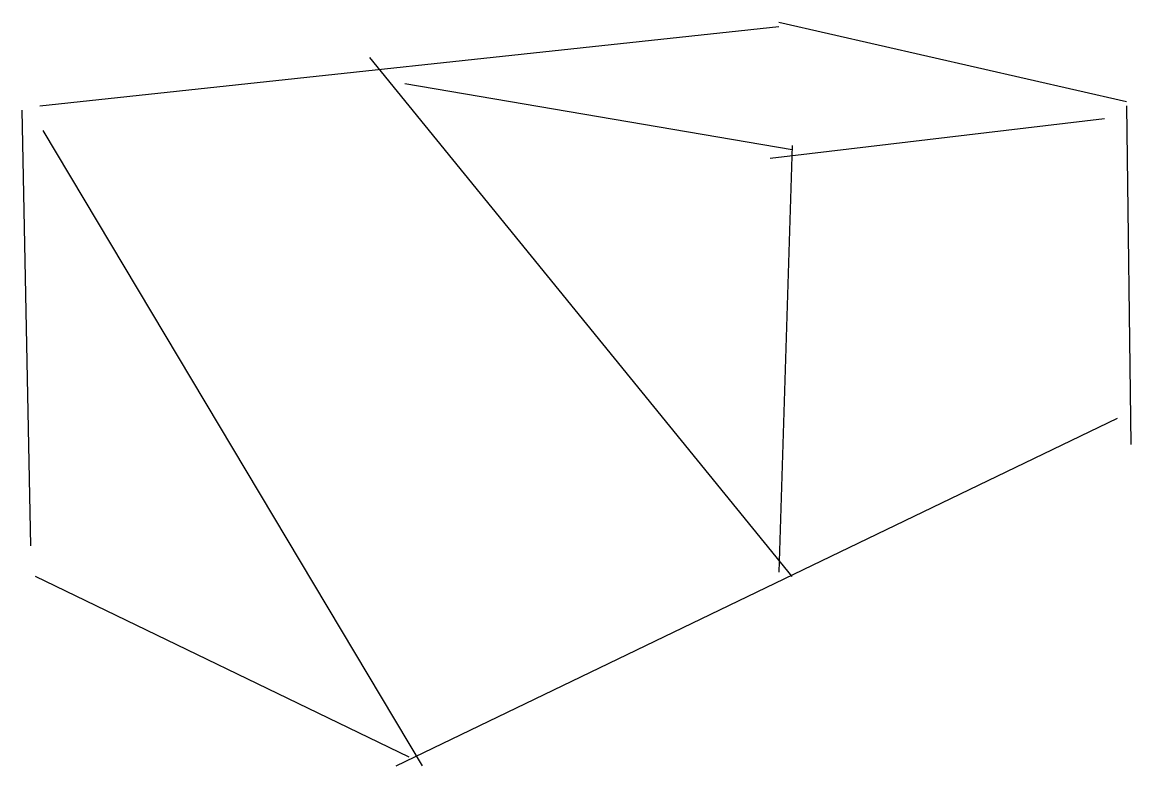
# Model space of a CAD drawing. Extents: x -148 to 104, y -101 to 68.
import ezdxf

# ---------------------------------------------------------------- set-up
doc = ezdxf.new("R2010")
doc.units = 0
doc.header["$MEASUREMENT"] = 0
doc.layers.add('Capa_por_defecto', color=7, linetype='Continuous')

msp = doc.modelspace()

# ---------------------------------------------------------------- linework, layer by layer
at = {"layer": 'Capa_por_defecto', "color": 0}
for p, q in [((-144, 49), (24, 67)), ((24, 68), (103, 50)), ((27, -58), (-69, 60)), ((27, 39), (-61, 54)), ((-146, -51), (-148, 48)), ((103, 49), (104, -28)), ((98, 46), (22, 37)), ((-57, -101), (-143.2, 43.35)), ((27, 40), (24, -57)), ((-63, -101), (101, -22)), ((-60, -99), (-145, -58))]:
    msp.add_line(p, q, dxfattribs=at)

doc.saveas('drawing.dxf')
